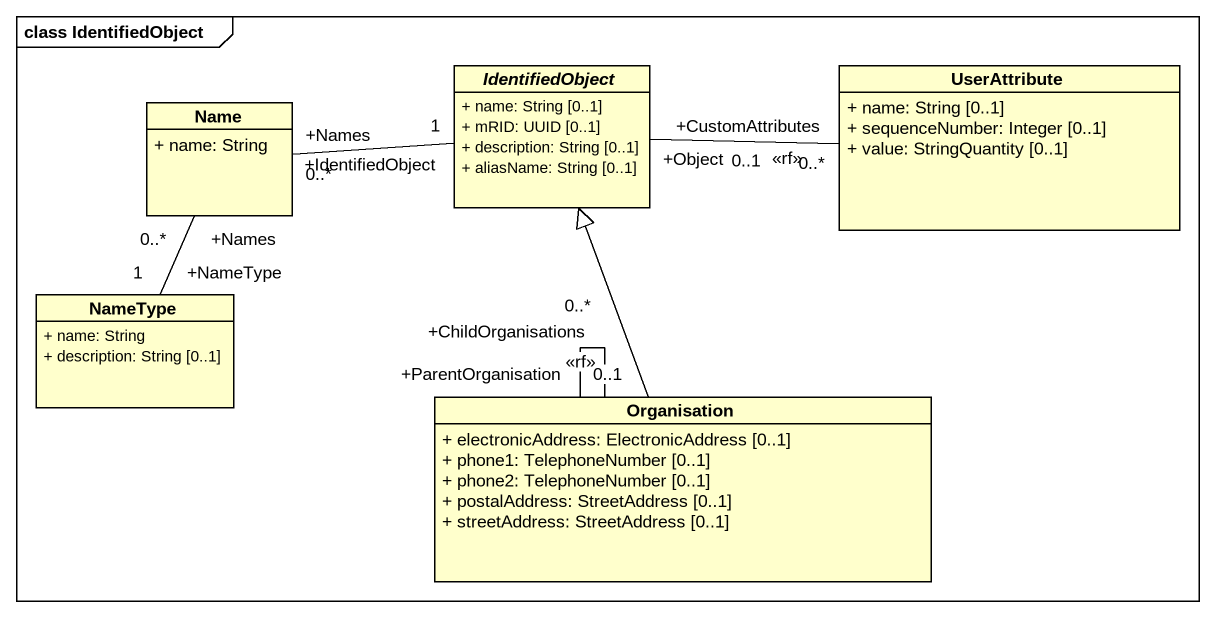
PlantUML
@startuml
mainframe class IdentifiedObject
hide circle
hide empty members
skinparam classAttributeIconSize 0
class Name {
  + name: String
}
abstract class IdentifiedObject {
  + name: String [0..1]
  + mRID: UUID [0..1]
  + description: String [0..1]
  + aliasName: String [0..1]
}
class UserAttribute {
  + name: String [0..1]
  + sequenceNumber: Integer [0..1]
  + value: StringQuantity [0..1]
}
class NameType {
  + name: String
  + description: String [0..1]
}
class Organisation {
  + electronicAddress: ElectronicAddress [0..1]
  + phone1: TelephoneNumber [0..1]
  + phone2: TelephoneNumber [0..1]
  + postalAddress: StreetAddress [0..1]
  + streetAddress: StreetAddress [0..1]
}
Name "+Names\n0..*" -right- "+IdentifiedObject\n1" IdentifiedObject
Name "+Names\n0..*" -- "+NameType\n1" NameType
UserAttribute "+CustomAttributes\n0..*" -left- "+Object\n0..1" IdentifiedObject : <<rf>>
Organisation -up-|> IdentifiedObject
Organisation "+ChildOrganisations\n0..*" -- "+ParentOrganisation\n0..1" Organisation : <<rf>>
@enduml
